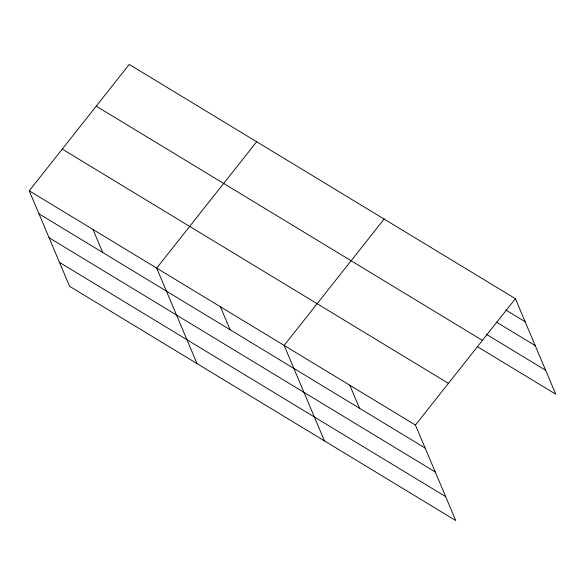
<?xml version="1.0" encoding="UTF-8"?>
<svg xmlns="http://www.w3.org/2000/svg" width="585" height="585" viewBox="0 0 585 585"><rect width="100%" height="100%" fill="white"/><g stroke="black" fill="none" stroke-linecap="round" stroke-linejoin="round"><path stroke-width="0.88" d="M29.25 190.812L415.438 425.061L455.773 520.555L69.586 286.306L29.25 190.812L129.226 64.445L515.414 298.694L555.75 394.188L476.965 346.4M256.669 141.745L156.692 268.113L197.028 363.607M384.111 219.053L284.135 345.413L324.47 440.907M415.438 425.061L515.414 298.694M505.82 309.991L525.133 321.699M496.614 322.196L535.231 345.625M486.172 334.196L545.644 370.268M96.232 106.148L482.42 340.397M62.244 149.109L448.432 383.358M38.968 213.817L425.156 448.066M49.074 237.737L435.262 471.985M59.48 262.387L445.668 496.636M349.786 385.237L359.504 408.242M220.413 306.767L230.132 329.772M92.971 229.466L102.689 252.471"/></g></svg>
